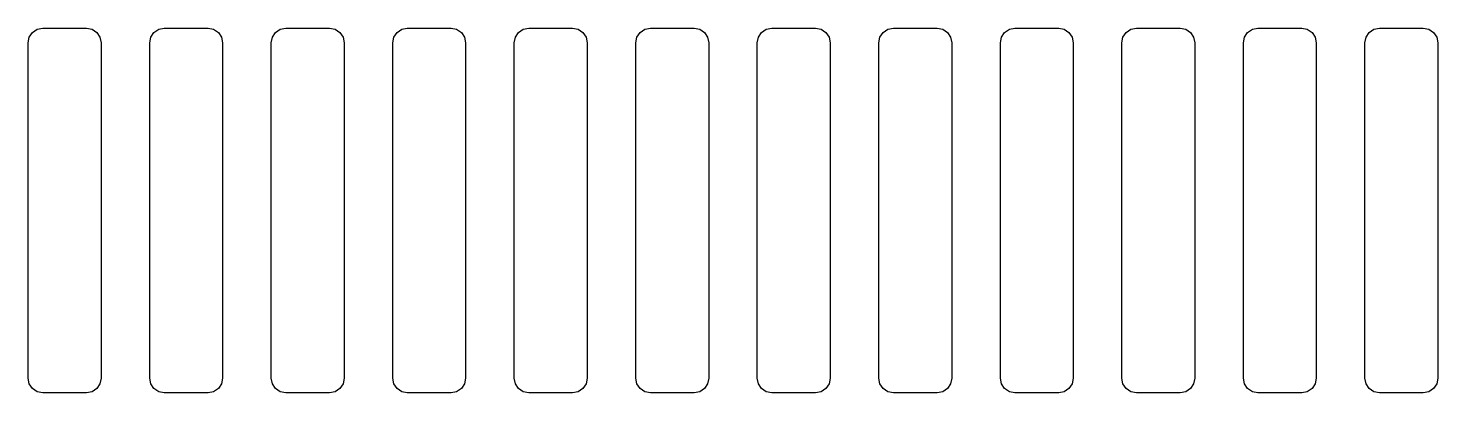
# Model space of a CAD drawing. Extents: x 100 to 191, y -173 to -30.
# Drawn here: x 146.09 to 151.89, y -87.93 to -86.43 of the extents above; entities that cross this region are included whole.
import ezdxf

# ---------------------------------------------------------------- set-up
doc = ezdxf.new("R2010")
doc.units = 0
doc.layers.add('BLACK', color=7, linetype='CONTINUOUS')

msp = doc.modelspace()

# ---------------------------------------------------------------- linework, layer by layer
at = {"layer": 'BLACK', "linetype": 'Continuous'}
for p, q in [((146.0945, -86.49232), (146.099067, -86.469359)), ((146.0945, -86.49232), (146.099067, -86.469359)), ((146.099067, -86.469359), (146.112074, -86.449894)), ((146.099067, -86.469359), (146.112074, -86.449894)), ((146.112074, -86.449894), (146.131539, -86.436887)), ((146.112074, -86.449894), (146.131539, -86.436887)), ((146.131539, -86.436887), (146.1545, -86.43232)), ((146.131539, -86.436887), (146.1545, -86.43232)), ((146.1545, -86.43232), (146.3345, -86.43232)), ((146.1545, -86.43232), (146.3345, -86.43232)), ((146.3345, -86.43232), (146.357461, -86.436887)), ((146.3345, -86.43232), (146.357461, -86.436887)), ((146.357461, -86.436887), (146.376926, -86.449894)), ((146.357461, -86.436887), (146.376926, -86.449894)), ((146.376926, -86.449894), (146.389933, -86.469359)), ((146.376926, -86.449894), (146.389933, -86.469359)), ((146.389933, -86.469359), (146.3945, -86.49232)), ((146.389933, -86.469359), (146.3945, -86.49232)), ((146.5945, -86.49232), (146.599067, -86.469359)), ((146.5945, -86.49232), (146.599067, -86.469359)), ((146.599067, -86.469359), (146.612074, -86.449894)), ((146.599067, -86.469359), (146.612074, -86.449894)), ((146.612074, -86.449894), (146.631539, -86.436887)), ((146.612074, -86.449894), (146.631539, -86.436887)), ((146.631539, -86.436887), (146.6545, -86.43232)), ((146.631539, -86.436887), (146.6545, -86.43232)), ((146.6545, -86.43232), (146.8345, -86.43232)), ((146.6545, -86.43232), (146.8345, -86.43232)), ((146.8345, -86.43232), (146.857461, -86.436887)), ((146.8345, -86.43232), (146.857461, -86.436887)), ((146.857461, -86.436887), (146.876926, -86.449894)), ((146.857461, -86.436887), (146.876926, -86.449894)), ((146.876926, -86.449894), (146.889933, -86.469359)), ((146.876926, -86.449894), (146.889933, -86.469359)), ((146.889933, -86.469359), (146.8945, -86.49232)), ((146.889933, -86.469359), (146.8945, -86.49232)), ((147.0945, -86.49232), (147.099067, -86.469359)), ((147.0945, -86.49232), (147.099067, -86.469359)), ((147.099067, -86.469359), (147.112074, -86.449894)), ((147.099067, -86.469359), (147.112074, -86.449894)), ((147.112074, -86.449894), (147.131539, -86.436887)), ((147.112074, -86.449894), (147.131539, -86.436887)), ((147.131539, -86.436887), (147.1545, -86.43232)), ((147.131539, -86.436887), (147.1545, -86.43232)), ((147.1545, -86.43232), (147.3345, -86.43232)), ((147.1545, -86.43232), (147.3345, -86.43232)), ((147.3345, -86.43232), (147.357461, -86.436887)), ((147.3345, -86.43232), (147.357461, -86.436887)), ((147.357461, -86.436887), (147.376926, -86.449894)), ((147.357461, -86.436887), (147.376926, -86.449894)), ((147.376926, -86.449894), (147.389933, -86.469359)), ((147.376926, -86.449894), (147.389933, -86.469359)), ((147.389933, -86.469359), (147.3945, -86.49232)), ((147.389933, -86.469359), (147.3945, -86.49232)), ((147.5945, -86.49232), (147.599067, -86.469359)), ((147.5945, -86.49232), (147.599067, -86.469359)), ((147.599067, -86.469359), (147.612074, -86.449894)), ((147.599067, -86.469359), (147.612074, -86.449894)), ((147.612074, -86.449894), (147.631539, -86.436887)), ((147.612074, -86.449894), (147.631539, -86.436887)), ((147.631539, -86.436887), (147.6545, -86.43232)), ((147.631539, -86.436887), (147.6545, -86.43232)), ((147.6545, -86.43232), (147.8345, -86.43232)), ((147.6545, -86.43232), (147.8345, -86.43232)), ((147.8345, -86.43232), (147.857461, -86.436887)), ((147.8345, -86.43232), (147.857461, -86.436887)), ((147.857461, -86.436887), (147.876926, -86.449894)), ((147.857461, -86.436887), (147.876926, -86.449894)), ((147.876926, -86.449894), (147.889933, -86.469359)), ((147.876926, -86.449894), (147.889933, -86.469359)), ((147.889933, -86.469359), (147.8945, -86.49232)), ((147.889933, -86.469359), (147.8945, -86.49232)), ((148.0945, -86.49232), (148.099067, -86.469359)), ((148.0945, -86.49232), (148.099067, -86.469359)), ((148.099067, -86.469359), (148.112074, -86.449894)), ((148.099067, -86.469359), (148.112074, -86.449894)), ((148.112074, -86.449894), (148.131539, -86.436887)), ((148.112074, -86.449894), (148.131539, -86.436887)), ((148.131539, -86.436887), (148.1545, -86.43232)), ((148.131539, -86.436887), (148.1545, -86.43232)), ((148.1545, -86.43232), (148.3345, -86.43232)), ((148.1545, -86.43232), (148.3345, -86.43232)), ((148.3345, -86.43232), (148.357461, -86.436887)), ((148.3345, -86.43232), (148.357461, -86.436887)), ((148.357461, -86.436887), (148.376926, -86.449894)), ((148.357461, -86.436887), (148.376926, -86.449894)), ((148.376926, -86.449894), (148.389933, -86.469359)), ((148.376926, -86.449894), (148.389933, -86.469359)), ((148.389933, -86.469359), (148.3945, -86.49232)), ((148.389933, -86.469359), (148.3945, -86.49232)), ((148.5945, -86.49232), (148.599067, -86.469359)), ((148.5945, -86.49232), (148.599067, -86.469359)), ((148.599067, -86.469359), (148.612074, -86.449894)), ((148.599067, -86.469359), (148.612074, -86.449894)), ((148.612074, -86.449894), (148.631539, -86.436887)), ((148.612074, -86.449894), (148.631539, -86.436887)), ((148.631539, -86.436887), (148.6545, -86.43232)), ((148.631539, -86.436887), (148.6545, -86.43232)), ((148.6545, -86.43232), (148.8345, -86.43232)), ((148.6545, -86.43232), (148.8345, -86.43232)), ((148.8345, -86.43232), (148.857461, -86.436887)), ((148.8345, -86.43232), (148.857461, -86.436887)), ((148.857461, -86.436887), (148.876926, -86.449894)), ((148.857461, -86.436887), (148.876926, -86.449894)), ((148.876926, -86.449894), (148.889933, -86.469359)), ((148.876926, -86.449894), (148.889933, -86.469359)), ((148.889933, -86.469359), (148.8945, -86.49232)), ((148.889933, -86.469359), (148.8945, -86.49232)), ((149.0945, -86.49232), (149.099067, -86.469359)), ((149.0945, -86.49232), (149.099067, -86.469359)), ((149.099067, -86.469359), (149.112074, -86.449894)), ((149.099067, -86.469359), (149.112074, -86.449894)), ((149.112074, -86.449894), (149.131539, -86.436887)), ((149.112074, -86.449894), (149.131539, -86.436887)), ((149.131539, -86.436887), (149.1545, -86.43232)), ((149.131539, -86.436887), (149.1545, -86.43232)), ((149.1545, -86.43232), (149.3345, -86.43232)), ((149.1545, -86.43232), (149.3345, -86.43232)), ((149.3345, -86.43232), (149.357461, -86.436887)), ((149.3345, -86.43232), (149.357461, -86.436887)), ((149.357461, -86.436887), (149.376926, -86.449894)), ((149.357461, -86.436887), (149.376926, -86.449894)), ((149.376926, -86.449894), (149.389933, -86.469359)), ((149.376926, -86.449894), (149.389933, -86.469359)), ((149.389933, -86.469359), (149.3945, -86.49232)), ((149.389933, -86.469359), (149.3945, -86.49232)), ((149.5945, -86.49232), (149.599067, -86.469359)), ((149.5945, -86.49232), (149.599067, -86.469359)), ((149.599067, -86.469359), (149.612074, -86.449894)), ((149.599067, -86.469359), (149.612074, -86.449894)), ((149.612074, -86.449894), (149.631539, -86.436887)), ((149.612074, -86.449894), (149.631539, -86.436887)), ((149.631539, -86.436887), (149.6545, -86.43232)), ((149.631539, -86.436887), (149.6545, -86.43232)), ((149.6545, -86.43232), (149.8345, -86.43232)), ((149.6545, -86.43232), (149.8345, -86.43232)), ((149.8345, -86.43232), (149.857461, -86.436887)), ((149.8345, -86.43232), (149.857461, -86.436887)), ((149.857461, -86.436887), (149.876926, -86.449894)), ((149.857461, -86.436887), (149.876926, -86.449894)), ((149.876926, -86.449894), (149.889933, -86.469359)), ((149.876926, -86.449894), (149.889933, -86.469359)), ((149.889933, -86.469359), (149.8945, -86.49232)), ((149.889933, -86.469359), (149.8945, -86.49232)), ((150.0945, -86.49232), (150.099067, -86.469359)), ((150.0945, -86.49232), (150.099067, -86.469359)), ((150.099067, -86.469359), (150.112074, -86.449894)), ((150.099067, -86.469359), (150.112074, -86.449894)), ((150.112074, -86.449894), (150.131539, -86.436887)), ((150.112074, -86.449894), (150.131539, -86.436887)), ((150.131539, -86.436887), (150.1545, -86.43232)), ((150.131539, -86.436887), (150.1545, -86.43232)), ((150.1545, -86.43232), (150.3345, -86.43232)), ((150.1545, -86.43232), (150.3345, -86.43232)), ((150.3345, -86.43232), (150.357461, -86.436887)), ((150.3345, -86.43232), (150.357461, -86.436887)), ((150.357461, -86.436887), (150.376926, -86.449894)), ((150.357461, -86.436887), (150.376926, -86.449894)), ((150.376926, -86.449894), (150.389933, -86.469359)), ((150.376926, -86.449894), (150.389933, -86.469359)), ((150.389933, -86.469359), (150.3945, -86.49232)), ((150.389933, -86.469359), (150.3945, -86.49232)), ((150.5945, -86.49232), (150.599067, -86.469359)), ((150.5945, -86.49232), (150.599067, -86.469359)), ((150.599067, -86.469359), (150.612074, -86.449894)), ((150.599067, -86.469359), (150.612074, -86.449894)), ((150.612074, -86.449894), (150.631539, -86.436887)), ((150.612074, -86.449894), (150.631539, -86.436887)), ((150.631539, -86.436887), (150.6545, -86.43232)), ((150.631539, -86.436887), (150.6545, -86.43232)), ((150.6545, -86.43232), (150.8345, -86.43232)), ((150.6545, -86.43232), (150.8345, -86.43232)), ((150.8345, -86.43232), (150.857461, -86.436887)), ((150.8345, -86.43232), (150.857461, -86.436887)), ((150.857461, -86.436887), (150.876926, -86.449894)), ((150.857461, -86.436887), (150.876926, -86.449894)), ((150.876926, -86.449894), (150.889933, -86.469359)), ((150.876926, -86.449894), (150.889933, -86.469359)), ((150.889933, -86.469359), (150.8945, -86.49232)), ((150.889933, -86.469359), (150.8945, -86.49232)), ((151.0945, -86.49232), (151.099067, -86.469359)), ((151.0945, -86.49232), (151.099067, -86.469359)), ((151.099067, -86.469359), (151.112074, -86.449894)), ((151.099067, -86.469359), (151.112074, -86.449894)), ((151.112074, -86.449894), (151.131539, -86.436887)), ((151.112074, -86.449894), (151.131539, -86.436887)), ((151.131539, -86.436887), (151.1545, -86.43232)), ((151.131539, -86.436887), (151.1545, -86.43232)), ((151.1545, -86.43232), (151.3345, -86.43232)), ((151.1545, -86.43232), (151.3345, -86.43232)), ((151.3345, -86.43232), (151.357461, -86.436887)), ((151.3345, -86.43232), (151.357461, -86.436887)), ((151.357461, -86.436887), (151.376926, -86.449894)), ((151.357461, -86.436887), (151.376926, -86.449894)), ((151.376926, -86.449894), (151.389933, -86.469359)), ((151.376926, -86.449894), (151.389933, -86.469359)), ((151.389933, -86.469359), (151.3945, -86.49232)), ((151.389933, -86.469359), (151.3945, -86.49232)), ((151.5945, -86.49232), (151.599067, -86.469359)), ((151.5945, -86.49232), (151.599067, -86.469359)), ((151.599067, -86.469359), (151.612074, -86.449894)), ((151.599067, -86.469359), (151.612074, -86.449894)), ((151.612074, -86.449894), (151.631539, -86.436887)), ((151.612074, -86.449894), (151.631539, -86.436887)), ((151.631539, -86.436887), (151.6545, -86.43232)), ((151.631539, -86.436887), (151.6545, -86.43232)), ((151.6545, -86.43232), (151.8345, -86.43232)), ((151.6545, -86.43232), (151.8345, -86.43232)), ((151.8345, -86.43232), (151.857461, -86.436887)), ((151.8345, -86.43232), (151.857461, -86.436887)), ((151.857461, -86.436887), (151.876926, -86.449894)), ((151.857461, -86.436887), (151.876926, -86.449894)), ((151.876926, -86.449894), (151.889933, -86.469359)), ((151.876926, -86.449894), (151.889933, -86.469359)), ((151.889933, -86.469359), (151.8945, -86.49232)), ((151.889933, -86.469359), (151.8945, -86.49232)), ((146.0945, -87.87232), (146.0945, -86.49232)), ((146.0945, -87.87232), (146.0945, -86.49232)), ((146.3945, -86.49232), (146.3945, -87.87232)), ((146.3945, -86.49232), (146.3945, -87.87232)), ((146.5945, -87.87232), (146.5945, -86.49232)), ((146.5945, -87.87232), (146.5945, -86.49232)), ((146.8945, -86.49232), (146.8945, -87.87232)), ((146.8945, -86.49232), (146.8945, -87.87232)), ((147.0945, -87.87232), (147.0945, -86.49232)), ((147.0945, -87.87232), (147.0945, -86.49232)), ((147.3945, -86.49232), (147.3945, -87.87232)), ((147.3945, -86.49232), (147.3945, -87.87232)), ((147.5945, -87.87232), (147.5945, -86.49232)), ((147.5945, -87.87232), (147.5945, -86.49232)), ((147.8945, -86.49232), (147.8945, -87.87232)), ((147.8945, -86.49232), (147.8945, -87.87232)), ((148.0945, -87.87232), (148.0945, -86.49232)), ((148.0945, -87.87232), (148.0945, -86.49232)), ((148.3945, -86.49232), (148.3945, -87.87232)), ((148.3945, -86.49232), (148.3945, -87.87232)), ((148.5945, -87.87232), (148.5945, -86.49232)), ((148.5945, -87.87232), (148.5945, -86.49232)), ((148.8945, -86.49232), (148.8945, -87.87232)), ((148.8945, -86.49232), (148.8945, -87.87232)), ((149.0945, -87.87232), (149.0945, -86.49232)), ((149.0945, -87.87232), (149.0945, -86.49232)), ((149.3945, -86.49232), (149.3945, -87.87232)), ((149.3945, -86.49232), (149.3945, -87.87232)), ((149.5945, -87.87232), (149.5945, -86.49232)), ((149.5945, -87.87232), (149.5945, -86.49232)), ((149.8945, -86.49232), (149.8945, -87.87232)), ((149.8945, -86.49232), (149.8945, -87.87232)), ((150.0945, -87.87232), (150.0945, -86.49232)), ((150.0945, -87.87232), (150.0945, -86.49232)), ((150.3945, -86.49232), (150.3945, -87.87232)), ((150.3945, -86.49232), (150.3945, -87.87232)), ((150.5945, -87.87232), (150.5945, -86.49232)), ((150.5945, -87.87232), (150.5945, -86.49232)), ((150.8945, -86.49232), (150.8945, -87.87232)), ((150.8945, -86.49232), (150.8945, -87.87232)), ((151.0945, -87.87232), (151.0945, -86.49232)), ((151.0945, -87.87232), (151.0945, -86.49232)), ((151.3945, -86.49232), (151.3945, -87.87232)), ((151.3945, -86.49232), (151.3945, -87.87232)), ((151.5945, -87.87232), (151.5945, -86.49232)), ((151.5945, -87.87232), (151.5945, -86.49232)), ((151.8945, -86.49232), (151.8945, -87.87232)), ((151.8945, -86.49232), (151.8945, -87.87232)), ((146.099067, -87.895281), (146.0945, -87.87232)), ((146.099067, -87.895281), (146.0945, -87.87232)), ((146.112074, -87.914746), (146.099067, -87.895281)), ((146.112074, -87.914746), (146.099067, -87.895281)), ((146.131539, -87.927753), (146.112074, -87.914746)), ((146.131539, -87.927753), (146.112074, -87.914746)), ((146.1545, -87.93232), (146.131539, -87.927753)), ((146.1545, -87.93232), (146.131539, -87.927753)), ((146.357461, -87.927753), (146.3345, -87.93232)), ((146.357461, -87.927753), (146.3345, -87.93232)), ((146.376926, -87.914746), (146.357461, -87.927753)), ((146.376926, -87.914746), (146.357461, -87.927753)), ((146.389933, -87.895281), (146.376926, -87.914746)), ((146.389933, -87.895281), (146.376926, -87.914746)), ((146.3945, -87.87232), (146.389933, -87.895281)), ((146.3945, -87.87232), (146.389933, -87.895281)), ((146.599067, -87.895281), (146.5945, -87.87232)), ((146.599067, -87.895281), (146.5945, -87.87232)), ((146.612074, -87.914746), (146.599067, -87.895281)), ((146.612074, -87.914746), (146.599067, -87.895281)), ((146.631539, -87.927753), (146.612074, -87.914746)), ((146.631539, -87.927753), (146.612074, -87.914746)), ((146.6545, -87.93232), (146.631539, -87.927753)), ((146.6545, -87.93232), (146.631539, -87.927753)), ((146.857461, -87.927753), (146.8345, -87.93232)), ((146.857461, -87.927753), (146.8345, -87.93232)), ((146.876926, -87.914746), (146.857461, -87.927753)), ((146.876926, -87.914746), (146.857461, -87.927753)), ((146.889933, -87.895281), (146.876926, -87.914746)), ((146.889933, -87.895281), (146.876926, -87.914746)), ((146.8945, -87.87232), (146.889933, -87.895281)), ((146.8945, -87.87232), (146.889933, -87.895281)), ((147.099067, -87.895281), (147.0945, -87.87232)), ((147.099067, -87.895281), (147.0945, -87.87232)), ((147.112074, -87.914746), (147.099067, -87.895281)), ((147.112074, -87.914746), (147.099067, -87.895281)), ((147.131539, -87.927753), (147.112074, -87.914746)), ((147.131539, -87.927753), (147.112074, -87.914746)), ((147.1545, -87.93232), (147.131539, -87.927753)), ((147.1545, -87.93232), (147.131539, -87.927753)), ((147.357461, -87.927753), (147.3345, -87.93232)), ((147.357461, -87.927753), (147.3345, -87.93232)), ((147.376926, -87.914746), (147.357461, -87.927753)), ((147.376926, -87.914746), (147.357461, -87.927753)), ((147.389933, -87.895281), (147.376926, -87.914746)), ((147.389933, -87.895281), (147.376926, -87.914746)), ((147.3945, -87.87232), (147.389933, -87.895281)), ((147.3945, -87.87232), (147.389933, -87.895281)), ((147.599067, -87.895281), (147.5945, -87.87232)), ((147.599067, -87.895281), (147.5945, -87.87232)), ((147.612074, -87.914746), (147.599067, -87.895281)), ((147.612074, -87.914746), (147.599067, -87.895281)), ((147.631539, -87.927753), (147.612074, -87.914746)), ((147.631539, -87.927753), (147.612074, -87.914746)), ((147.6545, -87.93232), (147.631539, -87.927753)), ((147.6545, -87.93232), (147.631539, -87.927753)), ((147.857461, -87.927753), (147.8345, -87.93232)), ((147.857461, -87.927753), (147.8345, -87.93232)), ((147.876926, -87.914746), (147.857461, -87.927753)), ((147.876926, -87.914746), (147.857461, -87.927753)), ((147.889933, -87.895281), (147.876926, -87.914746)), ((147.889933, -87.895281), (147.876926, -87.914746)), ((147.8945, -87.87232), (147.889933, -87.895281)), ((147.8945, -87.87232), (147.889933, -87.895281)), ((148.099067, -87.895281), (148.0945, -87.87232)), ((148.099067, -87.895281), (148.0945, -87.87232)), ((148.112074, -87.914746), (148.099067, -87.895281)), ((148.112074, -87.914746), (148.099067, -87.895281)), ((148.131539, -87.927753), (148.112074, -87.914746)), ((148.131539, -87.927753), (148.112074, -87.914746)), ((148.1545, -87.93232), (148.131539, -87.927753)), ((148.1545, -87.93232), (148.131539, -87.927753)), ((148.357461, -87.927753), (148.3345, -87.93232)), ((148.357461, -87.927753), (148.3345, -87.93232)), ((148.376926, -87.914746), (148.357461, -87.927753)), ((148.376926, -87.914746), (148.357461, -87.927753)), ((148.389933, -87.895281), (148.376926, -87.914746)), ((148.389933, -87.895281), (148.376926, -87.914746)), ((148.3945, -87.87232), (148.389933, -87.895281)), ((148.3945, -87.87232), (148.389933, -87.895281)), ((148.599067, -87.895281), (148.5945, -87.87232)), ((148.599067, -87.895281), (148.5945, -87.87232)), ((148.612074, -87.914746), (148.599067, -87.895281)), ((148.612074, -87.914746), (148.599067, -87.895281)), ((148.631539, -87.927753), (148.612074, -87.914746)), ((148.631539, -87.927753), (148.612074, -87.914746)), ((148.6545, -87.93232), (148.631539, -87.927753)), ((148.6545, -87.93232), (148.631539, -87.927753)), ((148.857461, -87.927753), (148.8345, -87.93232)), ((148.857461, -87.927753), (148.8345, -87.93232)), ((148.876926, -87.914746), (148.857461, -87.927753)), ((148.876926, -87.914746), (148.857461, -87.927753)), ((148.889933, -87.895281), (148.876926, -87.914746)), ((148.889933, -87.895281), (148.876926, -87.914746)), ((148.8945, -87.87232), (148.889933, -87.895281)), ((148.8945, -87.87232), (148.889933, -87.895281)), ((149.099067, -87.895281), (149.0945, -87.87232)), ((149.099067, -87.895281), (149.0945, -87.87232)), ((149.112074, -87.914746), (149.099067, -87.895281)), ((149.112074, -87.914746), (149.099067, -87.895281)), ((149.131539, -87.927753), (149.112074, -87.914746)), ((149.131539, -87.927753), (149.112074, -87.914746)), ((149.1545, -87.93232), (149.131539, -87.927753)), ((149.1545, -87.93232), (149.131539, -87.927753)), ((149.357461, -87.927753), (149.3345, -87.93232)), ((149.357461, -87.927753), (149.3345, -87.93232)), ((149.376926, -87.914746), (149.357461, -87.927753)), ((149.376926, -87.914746), (149.357461, -87.927753)), ((149.389933, -87.895281), (149.376926, -87.914746)), ((149.389933, -87.895281), (149.376926, -87.914746)), ((149.3945, -87.87232), (149.389933, -87.895281)), ((149.3945, -87.87232), (149.389933, -87.895281)), ((149.599067, -87.895281), (149.5945, -87.87232)), ((149.599067, -87.895281), (149.5945, -87.87232)), ((149.612074, -87.914746), (149.599067, -87.895281)), ((149.612074, -87.914746), (149.599067, -87.895281)), ((149.631539, -87.927753), (149.612074, -87.914746)), ((149.631539, -87.927753), (149.612074, -87.914746)), ((149.6545, -87.93232), (149.631539, -87.927753)), ((149.6545, -87.93232), (149.631539, -87.927753)), ((149.857461, -87.927753), (149.8345, -87.93232)), ((149.857461, -87.927753), (149.8345, -87.93232)), ((149.876926, -87.914746), (149.857461, -87.927753)), ((149.876926, -87.914746), (149.857461, -87.927753)), ((149.889933, -87.895281), (149.876926, -87.914746)), ((149.889933, -87.895281), (149.876926, -87.914746)), ((149.8945, -87.87232), (149.889933, -87.895281)), ((149.8945, -87.87232), (149.889933, -87.895281)), ((150.099067, -87.895281), (150.0945, -87.87232)), ((150.099067, -87.895281), (150.0945, -87.87232)), ((150.112074, -87.914746), (150.099067, -87.895281)), ((150.112074, -87.914746), (150.099067, -87.895281)), ((150.131539, -87.927753), (150.112074, -87.914746)), ((150.131539, -87.927753), (150.112074, -87.914746)), ((150.1545, -87.93232), (150.131539, -87.927753)), ((150.1545, -87.93232), (150.131539, -87.927753)), ((150.357461, -87.927753), (150.3345, -87.93232)), ((150.357461, -87.927753), (150.3345, -87.93232)), ((150.376926, -87.914746), (150.357461, -87.927753)), ((150.376926, -87.914746), (150.357461, -87.927753)), ((150.389933, -87.895281), (150.376926, -87.914746)), ((150.389933, -87.895281), (150.376926, -87.914746)), ((150.3945, -87.87232), (150.389933, -87.895281)), ((150.3945, -87.87232), (150.389933, -87.895281)), ((150.599067, -87.895281), (150.5945, -87.87232)), ((150.599067, -87.895281), (150.5945, -87.87232)), ((150.612074, -87.914746), (150.599067, -87.895281)), ((150.612074, -87.914746), (150.599067, -87.895281)), ((150.631539, -87.927753), (150.612074, -87.914746)), ((150.631539, -87.927753), (150.612074, -87.914746)), ((150.6545, -87.93232), (150.631539, -87.927753)), ((150.6545, -87.93232), (150.631539, -87.927753)), ((150.857461, -87.927753), (150.8345, -87.93232)), ((150.857461, -87.927753), (150.8345, -87.93232)), ((150.876926, -87.914746), (150.857461, -87.927753)), ((150.876926, -87.914746), (150.857461, -87.927753)), ((150.889933, -87.895281), (150.876926, -87.914746)), ((150.889933, -87.895281), (150.876926, -87.914746)), ((150.8945, -87.87232), (150.889933, -87.895281)), ((150.8945, -87.87232), (150.889933, -87.895281)), ((151.099067, -87.895281), (151.0945, -87.87232)), ((151.099067, -87.895281), (151.0945, -87.87232)), ((151.112074, -87.914746), (151.099067, -87.895281)), ((151.112074, -87.914746), (151.099067, -87.895281)), ((151.131539, -87.927753), (151.112074, -87.914746)), ((151.131539, -87.927753), (151.112074, -87.914746)), ((151.1545, -87.93232), (151.131539, -87.927753)), ((151.1545, -87.93232), (151.131539, -87.927753)), ((151.357461, -87.927753), (151.3345, -87.93232)), ((151.357461, -87.927753), (151.3345, -87.93232)), ((151.376926, -87.914746), (151.357461, -87.927753)), ((151.376926, -87.914746), (151.357461, -87.927753)), ((151.389933, -87.895281), (151.376926, -87.914746)), ((151.389933, -87.895281), (151.376926, -87.914746)), ((151.3945, -87.87232), (151.389933, -87.895281)), ((151.3945, -87.87232), (151.389933, -87.895281)), ((151.599067, -87.895281), (151.5945, -87.87232)), ((151.599067, -87.895281), (151.5945, -87.87232)), ((151.612074, -87.914746), (151.599067, -87.895281)), ((151.612074, -87.914746), (151.599067, -87.895281)), ((151.631539, -87.927753), (151.612074, -87.914746)), ((151.631539, -87.927753), (151.612074, -87.914746)), ((151.6545, -87.93232), (151.631539, -87.927753)), ((151.6545, -87.93232), (151.631539, -87.927753)), ((151.857461, -87.927753), (151.8345, -87.93232)), ((151.857461, -87.927753), (151.8345, -87.93232)), ((151.876926, -87.914746), (151.857461, -87.927753)), ((151.876926, -87.914746), (151.857461, -87.927753)), ((151.889933, -87.895281), (151.876926, -87.914746)), ((151.889933, -87.895281), (151.876926, -87.914746)), ((151.8945, -87.87232), (151.889933, -87.895281)), ((151.8945, -87.87232), (151.889933, -87.895281)), ((146.3345, -87.93232), (146.1545, -87.93232)), ((146.3345, -87.93232), (146.1545, -87.93232)), ((146.8345, -87.93232), (146.6545, -87.93232)), ((146.8345, -87.93232), (146.6545, -87.93232)), ((147.3345, -87.93232), (147.1545, -87.93232)), ((147.3345, -87.93232), (147.1545, -87.93232)), ((147.8345, -87.93232), (147.6545, -87.93232)), ((147.8345, -87.93232), (147.6545, -87.93232)), ((148.3345, -87.93232), (148.1545, -87.93232)), ((148.3345, -87.93232), (148.1545, -87.93232)), ((148.8345, -87.93232), (148.6545, -87.93232)), ((148.8345, -87.93232), (148.6545, -87.93232)), ((149.3345, -87.93232), (149.1545, -87.93232)), ((149.3345, -87.93232), (149.1545, -87.93232)), ((149.8345, -87.93232), (149.6545, -87.93232)), ((149.8345, -87.93232), (149.6545, -87.93232)), ((150.3345, -87.93232), (150.1545, -87.93232)), ((150.3345, -87.93232), (150.1545, -87.93232)), ((150.8345, -87.93232), (150.6545, -87.93232)), ((150.8345, -87.93232), (150.6545, -87.93232)), ((151.3345, -87.93232), (151.1545, -87.93232)), ((151.3345, -87.93232), (151.1545, -87.93232)), ((151.8345, -87.93232), (151.6545, -87.93232)), ((151.8345, -87.93232), (151.6545, -87.93232))]:
    msp.add_line(p, q, dxfattribs=at)

doc.saveas('drawing.dxf')
